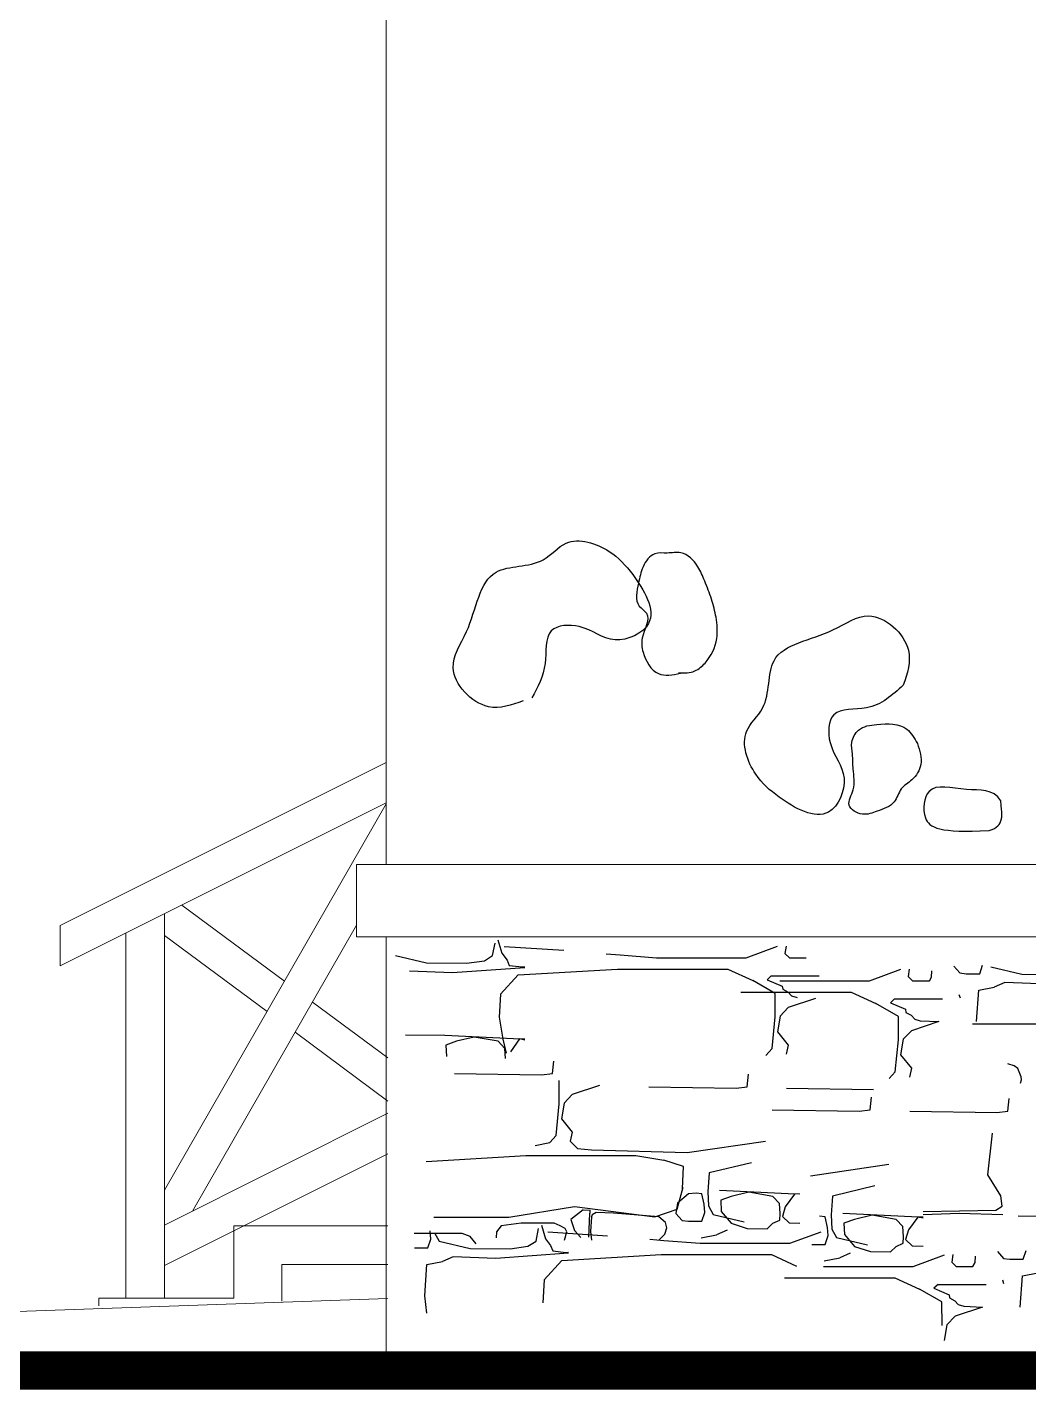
# Model space of a CAD drawing. Header units: millimetres. Extents: x 85048 to 158814, y 1395 to 38919.
# Drawn here: x 112017 to 114097, y 23374 to 26202 of the extents above; entities that cross this region are included whole.
import ezdxf

# ---------------------------------------------------------------- set-up
doc = ezdxf.new("R2010")
doc.units = ezdxf.units.MM
doc.layers.add('hatches', color=8, linetype='Continuous')
doc.layers.add('wall', color=5, linetype='Continuous')

msp = doc.modelspace()

# ---------------------------------------------------------------- linework, layer by layer
at = {"layer": 'hatches', "color": 252, "ltscale": 50, "true_color": 0x8f9991}
for p, q in [((112983.3, 24275.5, -96.8), (112988.5, 24301.5, -96.8)), ((112994.1, 24308.2, -96.8), (113002.7, 24280.2, -96.8)), ((113510.1, 24271, -40.8), (113575, 24294.9, -40.8)), ((113592.7, 24295.2, -40.8), (113590.3, 24279.8, -40.8)), ((112781.7, 24275.5, -96.8), (112846.2, 24260.4, -96.8)), ((112966.2, 24264.7, -96.8), (112983.3, 24275.5, -96.8)), ((113002.7, 24280.2, -96.8), (113013.3, 24266.2, -96.8)), ((113131.1, 24285.7, -40.8), (113007.3, 24293.8, -40.8)), ((113013.3, 24266.2, -96.8), (113017.9, 24255, -96.8)), ((113219.4, 24279.3, -40.8), (113248.1, 24276.9, -40.8)), ((113248.1, 24276.9, -40.8), (113323.8, 24271, -40.8)), ((113323.8, 24271, -40.8), (113510.1, 24271, -40.8)), ((113590.3, 24279.8, -40.8), (113599.5, 24271, -40.8)), ((113599.5, 24271, -40.8), (113634.4, 24271, -40.8)), ((112899.8, 24239.6, -96.8), (112810.7, 24243.1, -96.8)), ((112846.2, 24260.4, -96.8), (112929.3, 24259.7, -96.8)), ((113050.6, 24250.3, -96.8), (112899.8, 24239.6, -96.8)), ((112929.3, 24259.7, -96.8), (112966.2, 24264.7, -96.8)), ((113017.9, 24255, -96.8), (113044.6, 24252.1, -96.8)), ((113036.5, 24235.5, -40.8), (113243, 24247.4, -40.8)), ((113044.6, 24252.1, -96.8), (113050.6, 24252.4, -96.8)), ((113243, 24247.4, -40.8), (113471.8, 24247.4, -40.8)), ((113471.8, 24247.4, -40.8), (113523.6, 24223.6, 15.2)), ((113765.9, 24223.1, -81), (113830.9, 24247, -81)), ((113848.6, 24247.4, -81), (113846.1, 24232, -81)), ((113894.5, 24231, -81), (113895.3, 24244.1, -81)), ((113940.9, 24253.7, -25), (113953.8, 24239.4, -25)), ((113953.8, 24239.4, -25), (113966.9, 24237.7, -25)), ((113966.9, 24237.7, -25), (113994.7, 24237.7, -25)), ((113994.7, 24237.7, -25), (114000.8, 24255.8, -25)), ((114018, 24251.9, -25), (114082.4, 24236.9, -25)), ((113000, 24195.4, 15.2), (113036.5, 24235.5, -40.8)), ((113570, 24197, 15.2), (113523.6, 24223.6, 15.2)), ((113561.8, 24233.5, 15.2), (113553.4, 24225.4, 15.2)), ((113553.4, 24225.4, 15.2), (113584.9, 24212, 15.2)), ((113561.8, 24233.5, 15.2), (113661.7, 24233.5, 15.2)), ((113579.7, 24223.1, -81), (113765.9, 24223.1, -81)), ((113584.9, 24212, 15.2), (113585.8, 24205.5, 15.2)), ((113846.1, 24232, -81), (113855.4, 24223.1, -81)), ((113855.4, 24223.1, -81), (113890.3, 24223.1, -81)), ((113890.3, 24223.1, -81), (113894.5, 24231, -81)), ((113992.9, 24203.6, -25), (114024.9, 24209.8, -25)), ((114046.9, 24219.5, -25), (114024.9, 24209.8, -25)), ((114136.1, 24216, -25), (114046.9, 24219.5, -25)), ((114082.4, 24236.9, -25), (114165.5, 24236.1, -25)), ((113000, 24195.4, 15.2), (112997.3, 24147.5, 15.2)), ((113498.8, 24199.5, -81), (113727.7, 24199.5, -81)), ((113570.2, 24148.2, 15.2), (113570, 24197, 15.2)), ((113585.8, 24205.5, 15.2), (113596.8, 24199.4, 15.2)), ((113596.8, 24199.4, 15.2), (113603.9, 24191.7, 15.2)), ((113653.9, 24186.3, 15.2), (113597.3, 24167.4, 15.2)), ((113603.9, 24191.7, 15.2), (113615.4, 24188.2, 15.2)), ((113727.7, 24199.5, -81), (113779.4, 24175.8, -25)), ((113817.6, 24185.6, -25), (113809.3, 24177.5, -25)), ((113817.6, 24185.6, -25), (113917.6, 24185.6, -25)), ((113954.6, 24186.8, -25), (113952.1, 24194.2, -25)), ((113988.4, 24138.6, -25), (113992.9, 24203.6, -25)), ((113597.3, 24167.4, 15.2), (113580.2, 24149.6, 15.2)), ((113825.9, 24149.2, -25), (113779.4, 24175.8, -25)), ((113809.3, 24177.5, -25), (113840.8, 24164.1, -25)), ((113840.8, 24164.1, -25), (113841.7, 24157.6, -25)), ((113841.7, 24157.6, -25), (113852.6, 24151.5, -25)), ((112997.3, 24147.5, 15.2), (113004.7, 24102, 15.2)), ((113563.7, 24082.3, 15.2), (113570.2, 24148.2, 15.2)), ((113580.2, 24149.6, 15.2), (113574.8, 24117.4, 15.2)), ((113826.1, 24100.3, -25), (113825.9, 24149.2, -25)), ((113852.6, 24151.5, -25), (113859.8, 24143.8, -25)), ((113909.8, 24138.4, -25), (113853.2, 24119.5, -25)), ((113859.8, 24143.8, -25), (113871.2, 24140.3, -25)), ((113871.2, 24140.3, -25), (113909.8, 24138.4, -25)), ((113979.9, 24134, 194.1), (114467.4, 24134, 194.1)), ((112802.3, 24111.2, -96.8), (112884, 24110.4, -96.8)), ((112884, 24110.4, -96.8), (113026.7, 24103.4, -96.8)), ((112908.2, 24097.6, -96.8), (112886.4, 24089.5, -96.8)), ((112944.9, 24106.1, -96.8), (112908.2, 24097.6, -96.8)), ((112994.9, 24097.6, -96.8), (112944.9, 24106.1, -96.8)), ((113008.5, 24082.7, -96.8), (112994.9, 24097.6, -96.8)), ((113004.7, 24102, 15.2), (113011.5, 24073.2, 15.2)), ((113039.5, 24102.4, -96.8), (113020.2, 24075.7, -96.8)), ((113026.7, 24103.4, -96.8), (113050.6, 24102.7, -96.8)), ((113050.6, 24100.2, -96.8), (113039.5, 24102.4, -96.8)), ((113574.8, 24117.4, 15.2), (113597.3, 24089.4, 15.2)), ((113819.5, 24034.4, -25), (113826.1, 24100.3, -25)), ((113836.1, 24101.8, -25), (113830.6, 24069.5, -25)), ((113853.2, 24119.5, -25), (113836.1, 24101.8, -25)), ((112886.4, 24089.5, -96.8), (112887.4, 24066.1, -96.8)), ((113010.1, 24061.6, -96.8), (113008.5, 24082.7, -96.8)), ((113551, 24068.4, 15.2), (113563.7, 24082.3, 15.2)), ((113597.3, 24089.4, 15.2), (113592.9, 24070.9, 15.2)), ((113830.6, 24069.5, -25), (113853.2, 24041.5, -25)), ((113107.8, 24030.4, 15.2), (113110.5, 24056.5, 15.2)), ((113853.2, 24041.5, -25), (113848.8, 24023, -25)), ((114066.3, 24046.6, -25), (114053.1, 24051.1, -25)), ((114074.1, 24040.8, -25), (114066.3, 24046.6, -25)), ((114079.7, 24027.3, -25), (114074.1, 24040.8, -25)), ((112904.1, 24030.4, 15.2), (113084.9, 24027.7, 15.2)), ((113084.9, 24027.7, 15.2), (113107.8, 24030.4, 15.2)), ((113121.6, 23967.6, -40.8), (113121.4, 24016.4, -40.8)), ((113511.7, 24003.2, 15.2), (113514.4, 24029.2, 15.2)), ((113806.8, 24020.5, -25), (113819.5, 24034.4, -25)), ((114079.3, 24010.3, -25), (114081.7, 24017.6, -25)), ((114081, 24023.5, -25), (114079.7, 24027.3, -25)), ((114081.7, 24017.6, -25), (114081, 24023.5, -25)), ((113148.8, 23986.8, -40.8), (113131.7, 23969, -40.8)), ((113205.3, 24005.7, -40.8), (113148.8, 23986.8, -40.8)), ((113308, 24003.2, 15.2), (113488.8, 24000.5, 15.2)), ((113488.8, 24000.5, 15.2), (113511.7, 24003.2, 15.2)), ((113593.5, 24000.6, 15.2), (113774.3, 23997.8, 15.2)), ((113115.1, 23901.7, -40.8), (113121.6, 23967.6, -40.8)), ((113131.7, 23969, -40.8), (113126.2, 23936.8, -40.8)), ((113563.8, 23955.4, -25), (113744.6, 23952.6, -25)), ((113744.6, 23952.6, -25), (113767.5, 23955.4, -25)), ((113767.5, 23955.4, -25), (113770.3, 23981.4, -25)), ((114053.1, 23952.7, -25), (114055.9, 23978.7, -25)), ((113126.2, 23936.8, -40.8), (113148.8, 23908.8, -40.8)), ((113849.4, 23952.7, -25), (114030.2, 23949.9, -25)), ((114030.2, 23949.9, -25), (114053.1, 23952.7, -25)), ((113102.4, 23887.8, -40.8), (113115.1, 23901.7, -40.8)), ((113148.8, 23908.8, -40.8), (113144.4, 23890.3, -40.8)), ((114011.3, 23820.3, -25), (114021, 23907.2, -25)), ((113071.4, 23881.1, -40.8), (113102.4, 23887.8, -40.8)), ((113144.4, 23890.3, -40.8), (113159.7, 23874.7, -40.8)), ((113159.7, 23874.7, -40.8), (113188.4, 23872.3, -40.8)), ((113188.4, 23872.3, -40.8), (113387.2, 23866.4, -40.8)), ((113387.2, 23866.4, -40.8), (113550.3, 23890.3, -40.8)), ((112845.6, 23848.3, -152.8), (113052.1, 23860.3, -152.8)), ((113052.1, 23860.3, -152.8), (113281, 23860.3, -152.8)), ((113281, 23860.3, -152.8), (113339.1, 23850.5, -96.8)), ((113379.7, 23837.4, -96.8), (113339.1, 23850.5, -96.8)), ((113520.9, 23845.2, -96.8), (113433, 23824.3, -96.8)), ((113643.1, 23818.5, -81), (113806.2, 23842.4, -81)), ((113377.9, 23791.2, -96.8), (113379.7, 23837.4, -96.8)), ((113433, 23824.3, -96.8), (113430.3, 23785.2, -96.8)), ((114038.7, 23776.6, -25), (114011.3, 23820.3, -25)), ((113366.7, 23749.1, -96.8), (113378.9, 23794.7, -96.8)), ((113430.3, 23785.2, -96.8), (113431.7, 23755.7, -96.8)), ((113454.6, 23788.5, 15.2), (113597.2, 23781.5, 15.2)), ((113776.7, 23797.3, -137), (113688.9, 23776.4, -137)), ((113367.4, 23761.3, -96.8), (113364.1, 23739.9, -96.8)), ((113390.1, 23781.1, -96.8), (113367.4, 23761.3, -96.8)), ((113406.3, 23782.5, -96.8), (113390.1, 23781.1, -96.8)), ((113417.9, 23781.1, -96.8), (113406.3, 23782.5, -96.8)), ((113422.9, 23759.2, -96.8), (113417.9, 23781.1, -96.8)), ((113424, 23742, -96.8), (113422.9, 23759.2, -96.8)), ((113478.8, 23775.7, 15.2), (113457, 23767.7, 15.2)), ((113457, 23767.7, 15.2), (113457.9, 23744.3, 15.2)), ((113515.5, 23784.2, 15.2), (113478.8, 23775.7, 15.2)), ((113565.4, 23775.7, 15.2), (113515.5, 23784.2, 15.2)), ((113579.1, 23760.8, 15.2), (113565.4, 23775.7, 15.2)), ((113580.7, 23739.8, 15.2), (113579.1, 23760.8, 15.2)), ((113610.1, 23780.5, 15.2), (113590.8, 23753.8, 15.2)), ((113597.2, 23781.5, 15.2), (113621.2, 23780.8, 15.2)), ((113688.9, 23776.4, -137), (113686.2, 23737.3, -137)), ((114041.1, 23755.2, -25), (114038.7, 23776.6, -25)), ((112861.5, 23732.8, -96.8), (113017.4, 23732.4, -96.8)), ((113017.4, 23732.4, -96.8), (113153.4, 23754.9, -96.8)), ((113171.2, 23747.4, -96.8), (113145.5, 23727.6, -96.8)), ((113153.4, 23754.9, -96.8), (113319.9, 23732.9, -96.8)), ((113171.2, 23747.4, -96.8), (113185.5, 23747.2, -96.8)), ((113184.4, 23723.8, -96.8), (113185.1, 23740.9, -96.8)), ((113185.5, 23747.2, -96.8), (113185.1, 23740.9, -96.8)), ((113188.6, 23732.9, -96.8), (113186.9, 23702.7, -96.8)), ((113190.1, 23737.6, -96.8), (113188.6, 23732.9, -96.8)), ((113198.6, 23742.4, -96.8), (113190.1, 23737.6, -96.8)), ((113234.2, 23740.9, -96.8), (113198.6, 23742.4, -96.8)), ((113328.8, 23732.9, -96.8), (113234.2, 23740.9, -96.8)), ((113319.9, 23732.9, -96.8), (113366.7, 23749.1, -96.8)), ((113342.3, 23721.3, -96.8), (113328.8, 23732.9, -96.8)), ((113364.1, 23739.9, -96.8), (113377, 23725.6, -96.8)), ((113417.9, 23723.9, -96.8), (113424, 23742, -96.8)), ((113431.7, 23755.7, -96.8), (113441.2, 23738.1, -96.8)), ((113441.2, 23738.1, -96.8), (113505.6, 23723.1, -96.8)), ((113457.9, 23744.3, 15.2), (113478.8, 23719.7, 15.2)), ((113579.7, 23726.5, 15.2), (113580.7, 23739.8, 15.2)), ((113590.8, 23753.8, 15.2), (113585, 23734.1, 15.2)), ((113585, 23734.1, 15.2), (113598.8, 23721, 15.2)), ((113673.7, 23733.3, -137), (113662.1, 23734.7, -137)), ((113678.8, 23711.3, -137), (113673.7, 23733.3, -137)), ((113686.2, 23737.3, -137), (113687.5, 23707.8, -137)), ((113710.5, 23740.7, -25), (113853.1, 23733.7, -25)), ((113771.4, 23736.4, -25), (113734.7, 23727.8, -25)), ((113821.3, 23727.8, -25), (113771.4, 23736.4, -25)), ((113866, 23732.7, -25), (113846.7, 23706, -25)), ((113853.1, 23733.7, -25), (113877.1, 23732.9, -25)), ((113877.1, 23730.4, -25), (113866, 23732.7, -25)), ((113877.1, 23744.2, -25), (114027.9, 23747, -25)), ((113877.1, 23737.8, -25), (113951.9, 23740.7, -25)), ((113951.9, 23740.7, -25), (114043.1, 23738.3, -25)), ((114027.9, 23747, -25), (114041.1, 23755.2, -25)), ((114074.9, 23735, -25), (114158, 23734.2, -25)), ((112855, 23686.7, -96.8), (112854, 23703.8, -96.8)), ((112862.7, 23700.3, -96.8), (112872.2, 23682.8, -96.8)), ((112991.5, 23702, -96.8), (112991.1, 23689.8, -96.8)), ((113001.2, 23714.7, -96.8), (112991.5, 23702, -96.8)), ((113042.5, 23720.1, -96.8), (113001.2, 23714.7, -96.8)), ((113075.4, 23720.3, -96.8), (113042.5, 23720.1, -96.8)), ((113073.8, 23682.8, -96.8), (113079, 23708.8, -96.8)), ((113111.1, 23720.1, -96.8), (113075.4, 23720.3, -96.8)), ((113084.6, 23715.6, -96.8), (113093.2, 23687.5, -96.8)), ((113221.6, 23693, -40.8), (113097.8, 23701.1, -40.8)), ((113123.9, 23714.7, -96.8), (113111.1, 23720.1, -96.8)), ((113134.2, 23709, -96.8), (113123.9, 23714.7, -96.8)), ((113132.5, 23684.9, -96.8), (113137.2, 23702.3, -96.8)), ((113137.2, 23702.3, -96.8), (113134.2, 23709, -96.8)), ((113145.5, 23727.6, -96.8), (113153.4, 23704.5, -96.8)), ((113153.4, 23704.5, -96.8), (113166.3, 23690.2, -96.8)), ((113182.9, 23691.1, -96.8), (113184.4, 23723.8, -96.8)), ((113186.9, 23702.7, -96.8), (113188.6, 23684.9, -96.8)), ((113341.3, 23697.5, -96.8), (113345, 23710.6, -96.8)), ((113345, 23710.6, -96.8), (113342.3, 23721.3, -96.8)), ((113377, 23725.6, -96.8), (113390.1, 23723.9, -96.8)), ((113390.1, 23723.9, -96.8), (113417.9, 23723.9, -96.8)), ((113470.1, 23705.7, -96.8), (113448.1, 23696, -96.8)), ((113478.8, 23719.7, 15.2), (113512, 23709.3, 15.2)), ((113512, 23709.3, 15.2), (113553.5, 23708.4, 15.2)), ((113553.5, 23708.4, 15.2), (113565.4, 23719.7, 15.2)), ((113565.4, 23719.7, 15.2), (113579.7, 23726.5, 15.2)), ((113598.8, 23721, 15.2), (113621.2, 23720.3, 15.2)), ((113600.6, 23678.3, -40.8), (113665.6, 23702.2, -40.8)), ((113679.9, 23694.1, -137), (113678.8, 23711.3, -137)), ((113687.5, 23707.8, -137), (113697.1, 23690.3, -137)), ((113734.7, 23727.8, -25), (113712.8, 23719.8, -25)), ((113712.8, 23719.8, -25), (113713.8, 23696.4, -25)), ((113835, 23713, -25), (113821.3, 23727.8, -25)), ((113836.5, 23691.9, -25), (113835, 23713, -25)), ((113846.7, 23706, -25), (113840.8, 23686.2, -25)), ((112920.4, 23698.9, -96.8), (112820.5, 23698.9, -96.8)), ((112848.9, 23668.6, -96.8), (112855, 23686.7, -96.8)), ((112872.2, 23682.8, -96.8), (112936.7, 23667.8, -96.8)), ((112936.5, 23692.7, -96.8), (112920.4, 23698.9, -96.8)), ((112949.4, 23676.9, -96.8), (112936.5, 23692.7, -96.8)), ((113019.8, 23667, -96.8), (113056.7, 23672.1, -96.8)), ((113056.7, 23672.1, -96.8), (113073.8, 23682.8, -96.8)), ((113093.2, 23687.5, -96.8), (113103.9, 23673.5, -96.8)), ((113103.9, 23673.5, -96.8), (113108.4, 23662.3, -96.8)), ((113309.9, 23686.7, -40.8), (113338.6, 23684.2, -40.8)), ((113328.8, 23684.9, -96.8), (113341.3, 23697.5, -96.8)), ((113338.6, 23684.2, -40.8), (113414.3, 23678.3, -40.8)), ((113414.3, 23678.3, -40.8), (113600.6, 23678.3, -40.8)), ((113416.1, 23689.8, -96.8), (113448.1, 23696, -96.8)), ((113646, 23676.1, -137), (113673.7, 23676.1, -137)), ((113673.7, 23676.1, -137), (113679.9, 23694.1, -137)), ((113697.1, 23690.3, -137), (113761.5, 23675.2, -137)), ((113713.8, 23696.4, -25), (113734.7, 23671.8, -25)), ((113734.7, 23671.8, -25), (113767.9, 23661.5, -25)), ((113809.4, 23660.5, -25), (113821.3, 23671.8, -25)), ((113821.3, 23671.8, -25), (113835.6, 23678.6, -25)), ((113835.6, 23678.6, -25), (113836.5, 23691.9, -25)), ((113840.8, 23686.2, -25), (113854.7, 23673.2, -25)), ((113854.7, 23673.2, -25), (113877.1, 23672.4, -25)), ((112821.2, 23668.6, -96.8), (112848.9, 23668.6, -96.8)), ((112901.2, 23650.4, -96.8), (112879.2, 23640.6, -96.8)), ((112990.4, 23646.9, -96.8), (112901.2, 23650.4, -96.8)), ((112936.7, 23667.8, -96.8), (113019.8, 23667, -96.8)), ((113141.1, 23657.6, -96.8), (112990.4, 23646.9, -96.8)), ((113108.4, 23662.3, -96.8), (113135.1, 23659.4, -96.8)), ((113127, 23642.8, -40.8), (113333.5, 23654.7, -40.8)), ((113135.1, 23659.4, -96.8), (113141.1, 23659.8, -96.8)), ((113333.5, 23654.7, -40.8), (113562.3, 23654.7, -40.8)), ((113562.3, 23654.7, -40.8), (113614.1, 23630.9, 15.2)), ((113671.9, 23642, -137), (113704, 23648.1, -137)), ((113726, 23657.9, -137), (113704, 23648.1, -137)), ((113767.9, 23661.5, -25), (113809.4, 23660.5, -25)), ((113856.4, 23630.4, -81), (113921.4, 23654.3, -81)), ((113939.1, 23654.7, -81), (113936.7, 23639.3, -81)), ((113985, 23638.3, -81), (113985.9, 23651.4, -81)), ((114031.4, 23661, -25), (114044.3, 23646.8, -25)), ((114044.3, 23646.8, -25), (114057.4, 23645.1, -25)), ((114057.4, 23645.1, -25), (114085.2, 23645.1, -25)), ((114085.2, 23645.1, -25), (114091.3, 23663.1, -25)), ((112842.6, 23569.4, -96.8), (112847.1, 23634.5, -96.8)), ((112847.1, 23634.5, -96.8), (112879.2, 23640.6, -96.8)), ((113090.5, 23602.7, 15.2), (113127, 23642.8, -40.8)), ((113670.2, 23630.4, -81), (113856.4, 23630.4, -81)), ((113936.7, 23639.3, -81), (113945.9, 23630.4, -81)), ((113945.9, 23630.4, -81), (113980.8, 23630.4, -81)), ((113980.8, 23630.4, -81), (113985, 23638.3, -81)), ((114083.4, 23611, -25), (114115.4, 23617.1, -25)), ((113090.5, 23602.7, 15.2), (113087.9, 23554.8, 15.2)), ((113589.4, 23606.8, -81), (113818.2, 23606.8, -81)), ((113818.2, 23606.8, -81), (113869.9, 23583.1, -25)), ((113908.2, 23592.9, -25), (113899.8, 23584.8, -25)), ((113908.2, 23592.9, -25), (114008.1, 23592.9, -25)), ((114045.1, 23594.2, -25), (114042.6, 23601.5, -25)), ((114078.9, 23545.9, -25), (114083.4, 23611, -25)), ((112847.1, 23533, -96.8), (112842.6, 23569.4, -96.8)), ((113916.4, 23556.5, -25), (113869.9, 23583.1, -25)), ((113899.8, 23584.8, -25), (113931.3, 23571.4, -25)), ((113931.3, 23571.4, -25), (113932.2, 23564.9, -25)), ((113932.2, 23564.9, -25), (113943.2, 23558.8, -25)), ((113943.2, 23558.8, -25), (113950.3, 23551.1, -25)), ((113916.6, 23507.7, -25), (113916.4, 23556.5, -25)), ((114000.3, 23545.7, -25), (113943.7, 23526.8, -25)), ((113950.3, 23551.1, -25), (113961.7, 23547.7, -25)), ((113961.7, 23547.7, -25), (114000.3, 23545.7, -25)), ((113926.6, 23509.1, -25), (113921.2, 23476.8, -25)), ((113943.7, 23526.8, -25), (113926.6, 23509.1, -25))]:
    msp.add_line(p, q, dxfattribs=at)
for points in [[(113046.9, 24804.2, 0.5), (112974.7, 24792.1, 0.5), (112901.6, 24872.9, 0.5), (112929.3, 24947.9, 0.5), (112990.7, 25071.5, 0.5), (113088.4, 25097.2, 0.5), (113136.2, 25131.6, 0.5), (113225.5, 25114.4, 0.5), (113274.3, 25066.2, 0.5), (113307, 24964.7, 0.5), (113237.7, 24931, 0.5), (113163.1, 24958.4, 0.5), (113105.3, 24949.5, 0.5), (113092.4, 24881.7, 0.5), (113065.1, 24810.8, 0.5)], [(113369.5, 24862.3, 0.5), (113403.3, 24866.2, 0.5), (113424.5, 24882.7, 0.5), (113448.8, 24933.7, 0.5), (113447.3, 24977.6, 0.5), (113437.8, 25015.3, 0.5), (113423.7, 25052.9, 0.5), (113409.6, 25082.7, 0.5), (113374.3, 25111.7, 0.5), (113346, 25111, 0.5), (113320.1, 25109.4, 0.5), (113295.8, 25082.7, 0.5), (113286.3, 25048.2, 0.5), (113287.9, 25001.1, 0.5), (113302.8, 24986.2, 0.5), (113294.2, 24934.5, 0.5), (113295.8, 24905.4, 0.5), (113327.9, 24860.7, 0.5), (113373.5, 24861.5, 0.5)], [(113836.1, 24836.8, 0.5), (113846.7, 24909.2, 0.5), (113764.5, 24980.6, 0.5), (113690.1, 24951.4, 0.5), (113567.7, 24887.6, 0.5), (113544, 24789.3, 0.5), (113510.6, 24740.8, 0.5), (113529.6, 24652, 0.5), (113578.7, 24604.2, 0.5), (113680.9, 24573.5, 0.5), (113713.2, 24643.5, 0.5), (113684.2, 24717.5, 0.5), (113692, 24775.4, 0.5), (113759.5, 24789.7, 0.5), (113836.1, 24836.8, 0.5)], [(113865.6, 24715.6, 0.5), (113843.2, 24745.3, 0.5), (113781.2, 24755.3, 0.5), (113743.3, 24743.4, 0.5), (113729.2, 24718.5, 0.5), (113730.5, 24693.3, 0.5), (113732.1, 24662.6, 0.5), (113732.1, 24619.7, 0.5), (113723.9, 24587.4, 0.5), (113751.2, 24569, 0.5), (113781.7, 24575, 0.5), (113817, 24594.4, 0.5), (113832, 24621.5, 0.5), (113854.1, 24640.3, 0.5), (113872.3, 24672, 0.5), (113865.6, 24715.6, 0.5)]]:
    msp.add_spline(points, degree=3, dxfattribs=at)
msp.add_open_spline([(114038.4, 24596.8, 0.5), (114042, 24568.6, 0.5), (114038.4, 24549.9, 0.5), (114031.8, 24540.6, 0.5), (114014.4, 24535.1, 0.5), (113910.8, 24529.8, 0.5), (113872, 24549.4, 0.5), (113883, 24639.6, 0.5), (113964.3, 24613.9, 0.5), (114023.2, 24622.3, 0.5), (114038.4, 24596.8, 0.5)], degree=3, knots=[394.702215, 394.702215, 394.702215, 394.702215, 400.557988, 415.910439, 415.910439, 415.910439, 480.991077, 536.231936, 613.763119, 684.162889, 684.162889, 684.162889, 684.162889], dxfattribs=at)
at = {"layer": 'wall', "color": 250, "linetype": 'Continuous', "lineweight": 15, "ltscale": 0.13}
for p, q in [((112762.4, 24464.3, 0.5), (112762.4, 27169.4, 0.5)), ((112085.2, 24337.7, 3.6), (112762.4, 24676.3, 3.6)), ((112085.2, 24253.9, 3.6), (112762.4, 24592.5, 3.6)), ((112302, 23788.5, 3.6), (112762.4, 24590.5, 3.6)), ((112700.9, 24464.3), (120547.4, 24464.3)), ((112700.9, 24314.3, 0.9), (112700.9, 24464.3, 0.9)), ((112880.9, 24464.3, 0.5), (120547.4, 24464.3, 0.5)), ((121026.4, 24464.3, 0.5), (112880.9, 24464.3, 0.5)), ((112338.1, 24380.3, 3.6), (112551.1, 24222.3, 3.6)), ((112302, 23564.2, 3.6), (112302, 24362.3, 3.6)), ((112085.2, 24337.7, 3.6), (112085.2, 24253.9, 3.6)), ((112222, 23564.2, 3.6), (112222, 24322.3, 3.6)), ((112360.2, 23745.3, 3.6), (112700.9, 24338.7, 3.6)), ((112302, 24317.5, 3.6), (112515, 24159.5, 3.6)), ((112700.9, 24314.3), (120547.4, 24314.3)), ((112762.4, 23414.3, 0.5), (112762.4, 24314.3, 0.5)), ((121026.4, 24314.3, 0.5), (112880.9, 24314.3, 0.5)), ((112609.3, 24179.1, 3.6), (112765.9, 24062.9, 3.6)), ((112573.2, 24116.3, 3.6), (112765.9, 23973.3, 3.6)), ((112302, 23716.2, 3.6), (112765.9, 23948.1, 3.6)), ((112302, 23632.4, 3.6), (112765.9, 23864.3, 3.6)), ((112445.9, 23564.3, 4.1), (112445.9, 23714.3, 4.1)), ((112765.9, 23714.3, -5.3), (112445.9, 23714.3, -5.3)), ((112545.9, 23634.3, 3.6), (112545.9, 23558.2, 3.6)), ((112765.9, 23634.3, 3.6), (112545.9, 23634.3, 3.6)), ((112765.9, 23563.7), (109650.4, 23453.1)), ((112445.9, 23564.3, -5.8), (112165.9, 23564.3, -5.8)), ((112165.9, 23548.8, 3.6), (112165.9, 23564.3, 3.6))]:
    msp.add_line(p, q, dxfattribs=at)
at = {"layer": 'wall', "color": 250, "linetype": 'Continuous', "lineweight": 15, "ltscale": 0.13, "const_width": 80}
msp.add_lwpolyline([(135491.3, 23414.3), (109650.4, 23414.3)], dxfattribs=at)

doc.saveas('drawing.dxf')
